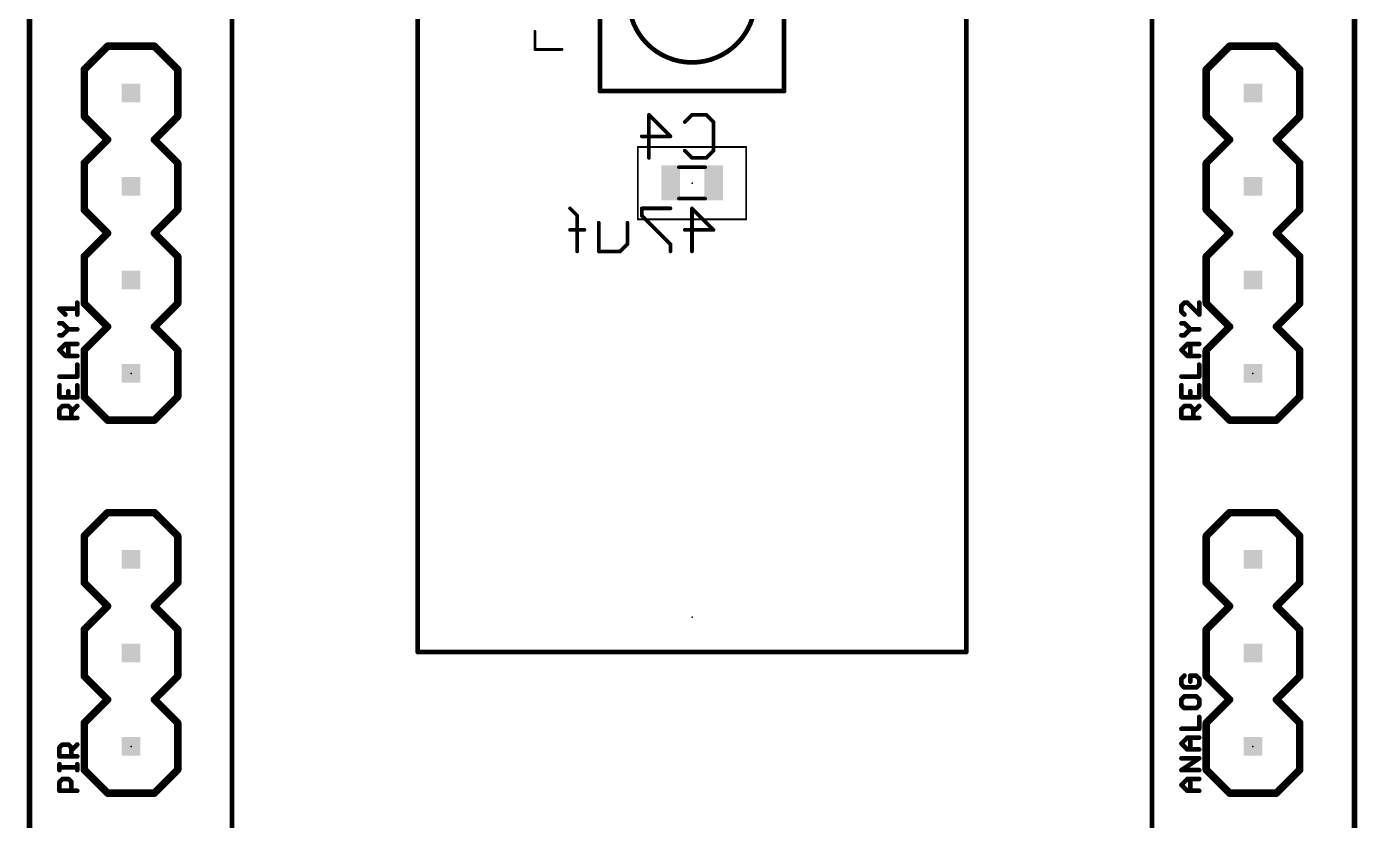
# Model space of a CAD drawing. Extents: x -0.3 to 36.3, y -7.4 to 56.4.
# Drawn here: x -0.08 to 36.08, y 17.89 to 39.45 of the extents above; entities that cross this region are included whole.
import ezdxf

# ---------------------------------------------------------------- set-up
doc = ezdxf.new("R2010")
doc.units = 0
for name, color, linetype in [('20', 178, 'CONTINUOUS'), ('21', 250, 'CONTINUOUS'), ('22', 250, 'CONTINUOUS'), ('23', 178, 'CONTINUOUS'), ('24', 178, 'CONTINUOUS'), ('25', 250, 'CONTINUOUS'), ('26', 250, 'CONTINUOUS'), ('28', 250, 'CONTINUOUS'), ('40', 174, 'CONTINUOUS'), ('51', 250, 'CONTINUOUS'), ('52', 250, 'CONTINUOUS')]:
    doc.layers.add(name, color=color, linetype=linetype)

# ---------------------------------------------------------------- blocks, each defined once
blk = doc.blocks.new('RECT')
blk.add_solid([(-0.5, -0.5), (0.5, -0.5), (-0.5, 0.5), (0.5, 0.5)])

msp = doc.modelspace()

# ---------------------------------------------------------------- linework, layer by layer
at = {"layer": '20', "const_width": 0.1524}
for points in [[(0, 2.1499), (0, 46.2758)], [(36, 46.3934), (36, 2.0417)]]:
    msp.add_lwpolyline(points, dxfattribs=at)
at = {"layer": '21'}
for points, const_width in [([(1.49, 38.2854), (2.125, 38.9204)], 0.2032), ([(2.125, 38.9204), (3.395, 38.9204)], 0.2032), ([(3.395, 38.9204), (4.03, 38.2854)], 0.2032), ([(31.97, 38.2854), (32.605, 38.9204)], 0.2032), ([(32.605, 38.9204), (33.875, 38.9204)], 0.2032), ([(33.875, 38.9204), (34.51, 38.2854)], 0.2032), ([(1.49, 37.0154), (1.49, 38.2854)], 0.2032), ([(4.03, 38.2854), (4.03, 37.0154)], 0.2032), ([(31.97, 37.0154), (31.97, 38.2854)], 0.2032), ([(34.51, 38.2854), (34.51, 37.0154)], 0.2032), ([(1.49, 37.0154), (2.125, 36.3804)], 0.2032), ([(3.395, 36.3804), (4.03, 37.0154)], 0.2032), ([(31.97, 37.0154), (32.605, 36.3804)], 0.2032), ([(33.875, 36.3804), (34.51, 37.0154)], 0.2032), ([(1.49, 35.7454), (2.125, 36.3804)], 0.2032), ([(3.395, 36.3804), (4.03, 35.7454)], 0.2032), ([(31.97, 35.7454), (32.605, 36.3804)], 0.2032), ([(33.875, 36.3804), (34.51, 35.7454)], 0.2032), ([(1.49, 34.4754), (1.49, 35.7454)], 0.2032), ([(4.03, 35.7454), (4.03, 34.4754)], 0.2032), ([(31.97, 34.4754), (31.97, 35.7454)], 0.2032), ([(34.51, 35.7454), (34.51, 34.4754)], 0.2032), ([(2.125, 33.8404), (1.49, 34.4754)], 0.2032), ([(4.03, 34.4754), (3.395, 33.8404)], 0.2032), ([(32.605, 33.8404), (31.97, 34.4754)], 0.2032), ([(34.51, 34.4754), (33.875, 33.8404)], 0.2032), ([(1.49, 33.2054), (2.125, 33.8404)], 0.2032), ([(3.395, 33.8404), (4.03, 33.2054)], 0.2032), ([(31.97, 33.2054), (32.605, 33.8404)], 0.2032), ([(33.875, 33.8404), (34.51, 33.2054)], 0.2032), ([(1.49, 31.9354), (1.49, 33.2054)], 0.2032), ([(4.03, 33.2054), (4.03, 31.9354)], 0.2032), ([(31.97, 31.9354), (31.97, 33.2054)], 0.2032), ([(34.51, 33.2054), (34.51, 31.9354)], 0.2032), ([(2.125, 31.3004), (1.49, 31.9354)], 0.2032), ([(4.03, 31.9354), (3.395, 31.3004)], 0.2032), ([(32.605, 31.3004), (31.97, 31.9354)], 0.2032), ([(34.51, 31.9354), (33.875, 31.3004)], 0.2032), ([(1.49, 30.6654), (2.125, 31.3004)], 0.2032), ([(3.395, 31.3004), (4.03, 30.6654)], 0.2032), ([(31.97, 30.6654), (32.605, 31.3004)], 0.2032), ([(33.875, 31.3004), (34.51, 30.6654)], 0.2032), ([(1.49, 29.3954), (1.49, 30.6654)], 0.2032), ([(4.03, 30.6654), (4.03, 29.3954)], 0.2032), ([(31.97, 29.3954), (31.97, 30.6654)], 0.2032), ([(34.51, 30.6654), (34.51, 29.3954)], 0.2032), ([(1.49, 29.3954), (2.125, 28.7604)], 0.2032), ([(3.395, 28.7604), (4.03, 29.3954)], 0.2032), ([(31.97, 29.3954), (32.605, 28.7604)], 0.2032), ([(33.875, 28.7604), (34.51, 29.3954)], 0.2032), ([(2.125, 28.7604), (3.395, 28.7604)], 0.2032), ([(32.605, 28.7604), (33.875, 28.7604)], 0.2032), ([(5.5, 27.406), (5.5, 19.406)], 0.127), ([(30.5, 27.406), (30.5, 19.406)], 0.127), ([(1.49, 25.615), (2.125, 26.25)], 0.2032), ([(2.125, 26.25), (3.395, 26.25)], 0.2032), ([(3.395, 26.25), (4.03, 25.615)], 0.2032), ([(31.97, 25.615), (32.605, 26.25)], 0.2032), ([(32.605, 26.25), (33.875, 26.25)], 0.2032), ([(33.875, 26.25), (34.51, 25.615)], 0.2032), ([(1.49, 24.345), (1.49, 25.615)], 0.2032), ([(4.03, 25.615), (4.03, 24.345)], 0.2032), ([(31.97, 24.345), (31.97, 25.615)], 0.2032), ([(34.51, 25.615), (34.51, 24.345)], 0.2032), ([(2.125, 23.71), (1.49, 24.345)], 0.2032), ([(4.03, 24.345), (3.395, 23.71)], 0.2032), ([(32.605, 23.71), (31.97, 24.345)], 0.2032), ([(34.51, 24.345), (33.875, 23.71)], 0.2032), ([(1.49, 23.075), (2.125, 23.71)], 0.2032), ([(3.395, 23.71), (4.03, 23.075)], 0.2032), ([(31.97, 23.075), (32.605, 23.71)], 0.2032), ([(33.875, 23.71), (34.51, 23.075)], 0.2032), ([(1.49, 21.805), (1.49, 23.075)], 0.2032), ([(4.03, 23.075), (4.03, 21.805)], 0.2032), ([(31.97, 21.805), (31.97, 23.075)], 0.2032), ([(34.51, 23.075), (34.51, 21.805)], 0.2032), ([(2.125, 21.17), (1.49, 21.805)], 0.2032), ([(4.03, 21.805), (3.395, 21.17)], 0.2032), ([(32.605, 21.17), (31.97, 21.805)], 0.2032), ([(34.51, 21.805), (33.875, 21.17)], 0.2032), ([(1.49, 20.535), (2.125, 21.17)], 0.2032), ([(3.395, 21.17), (4.03, 20.535)], 0.2032), ([(31.97, 20.535), (32.605, 21.17)], 0.2032), ([(33.875, 21.17), (34.51, 20.535)], 0.2032), ([(1.49, 19.265), (1.49, 20.535)], 0.2032), ([(4.03, 20.535), (4.03, 19.265)], 0.2032), ([(31.97, 19.265), (31.97, 20.535)], 0.2032), ([(34.51, 20.535), (34.51, 19.265)], 0.2032), ([(1.49, 19.265), (2.125, 18.63)], 0.2032), ([(3.395, 18.63), (4.03, 19.265)], 0.2032), ([(31.97, 19.265), (32.605, 18.63)], 0.2032), ([(33.875, 18.63), (34.51, 19.265)], 0.2032), ([(2.125, 18.63), (3.395, 18.63)], 0.2032), ([(32.605, 18.63), (33.875, 18.63)], 0.2032)]:
    msp.add_lwpolyline(points, dxfattribs=dict(at, const_width=const_width))
for points, const_width in [([(2.125, 38.9712, 1), (2.125, 38.8696)], 0.1016), ([(2.1609, 38.8845, 1), (2.0891, 38.9563)], 0.1016), ([(3.4309, 38.9563, 1), (3.3591, 38.8845)], 0.1016), ([(3.395, 38.8696, 1), (3.395, 38.9712)], 0.1016), ([(32.605, 38.9712, 1), (32.605, 38.8696)], 0.1016), ([(32.6409, 38.8845, 1), (32.5691, 38.9563)], 0.1016), ([(33.9109, 38.9563, 1), (33.8391, 38.8845)], 0.1016), ([(33.875, 38.8696, 1), (33.875, 38.9712)], 0.1016), ([(1.5408, 38.2854, 1), (1.4392, 38.2854)], 0.1016), ([(1.4541, 38.3213, 1), (1.5259, 38.2495)], 0.1016), ([(4.0808, 38.2854, 1), (3.9792, 38.2854)], 0.1016), ([(3.9941, 38.2495, 1), (4.0659, 38.3213)], 0.1016), ([(32.0208, 38.2854, 1), (31.9192, 38.2854)], 0.1016), ([(31.9341, 38.3213, 1), (32.0059, 38.2495)], 0.1016), ([(34.5608, 38.2854, 1), (34.4592, 38.2854)], 0.1016), ([(34.4741, 38.2495, 1), (34.5459, 38.3213)], 0.1016), ([(1.5259, 37.0513, 1), (1.4541, 36.9795)], 0.1016), ([(1.4392, 37.0154, 1), (1.5408, 37.0154)], 0.1016), ([(3.9792, 37.0154, 1), (4.0808, 37.0154)], 0.1016), ([(4.0659, 36.9795, 1), (3.9941, 37.0513)], 0.1016), ([(32.0059, 37.0513, 1), (31.9341, 36.9795)], 0.1016), ([(31.9192, 37.0154, 1), (32.0208, 37.0154)], 0.1016), ([(34.4592, 37.0154, 1), (34.5608, 37.0154)], 0.1016), ([(34.5459, 36.9795, 1), (34.4741, 37.0513)], 0.1016), ([(2.1609, 36.3445, 1), (2.0891, 36.4163)], 0.1016), ([(2.0891, 36.3445, 1), (2.1609, 36.4163)], 0.1016), ([(3.4309, 36.4163, 1), (3.3591, 36.3445)], 0.1016), ([(3.3591, 36.4163, 1), (3.4309, 36.3445)], 0.1016), ([(32.6409, 36.3445, 1), (32.5691, 36.4163)], 0.1016), ([(32.5691, 36.3445, 1), (32.6409, 36.4163)], 0.1016), ([(33.9109, 36.4163, 1), (33.8391, 36.3445)], 0.1016), ([(33.8391, 36.4163, 1), (33.9109, 36.3445)], 0.1016), ([(1.5408, 35.7454, 1), (1.4392, 35.7454)], 0.1016), ([(1.4541, 35.7813, 1), (1.5259, 35.7095)], 0.1016), ([(4.0808, 35.7454, 1), (3.9792, 35.7454)], 0.1016), ([(3.9941, 35.7095, 1), (4.0659, 35.7813)], 0.1016), ([(32.0208, 35.7454, 1), (31.9192, 35.7454)], 0.1016), ([(31.9341, 35.7813, 1), (32.0059, 35.7095)], 0.1016), ([(34.5608, 35.7454, 1), (34.4592, 35.7454)], 0.1016), ([(34.4741, 35.7095, 1), (34.5459, 35.7813)], 0.1016), ([(1.5259, 34.5113, 1), (1.4541, 34.4395)], 0.1016), ([(1.4392, 34.4754, 1), (1.5408, 34.4754)], 0.1016), ([(3.9792, 34.4754, 1), (4.0808, 34.4754)], 0.1016), ([(4.0659, 34.4395, 1), (3.9941, 34.5113)], 0.1016), ([(32.0059, 34.5113, 1), (31.9341, 34.4395)], 0.1016), ([(31.9192, 34.4754, 1), (32.0208, 34.4754)], 0.1016), ([(34.4592, 34.4754, 1), (34.5608, 34.4754)], 0.1016), ([(34.5459, 34.4395, 1), (34.4741, 34.5113)], 0.1016), ([(2.1609, 33.8045, 1), (2.0891, 33.8763)], 0.1016), ([(2.0891, 33.8045, 1), (2.1609, 33.8763)], 0.1016), ([(3.4309, 33.8763, 1), (3.3591, 33.8045)], 0.1016), ([(3.3591, 33.8763, 1), (3.4309, 33.8045)], 0.1016), ([(32.6409, 33.8045, 1), (32.5691, 33.8763)], 0.1016), ([(32.5691, 33.8045, 1), (32.6409, 33.8763)], 0.1016), ([(33.9109, 33.8763, 1), (33.8391, 33.8045)], 0.1016), ([(33.8391, 33.8763, 1), (33.9109, 33.8045)], 0.1016), ([(1.5408, 33.2054, 1), (1.4392, 33.2054)], 0.1016), ([(1.4541, 33.2413, 1), (1.5259, 33.1695)], 0.1016), ([(4.0808, 33.2054, 1), (3.9792, 33.2054)], 0.1016), ([(3.9941, 33.1695, 1), (4.0659, 33.2413)], 0.1016), ([(32.0208, 33.2054, 1), (31.9192, 33.2054)], 0.1016), ([(31.9341, 33.2413, 1), (32.0059, 33.1695)], 0.1016), ([(34.5608, 33.2054, 1), (34.4592, 33.2054)], 0.1016), ([(34.4741, 33.1695, 1), (34.5459, 33.2413)], 0.1016), ([(1.5259, 31.9713, 1), (1.4541, 31.8995)], 0.1016), ([(1.4392, 31.9354, 1), (1.5408, 31.9354)], 0.1016), ([(3.9792, 31.9354, 1), (4.0808, 31.9354)], 0.1016), ([(4.0659, 31.8995, 1), (3.9941, 31.9713)], 0.1016), ([(32.0059, 31.9713, 1), (31.9341, 31.8995)], 0.1016), ([(31.9192, 31.9354, 1), (32.0208, 31.9354)], 0.1016), ([(34.4592, 31.9354, 1), (34.5608, 31.9354)], 0.1016), ([(34.5459, 31.8995, 1), (34.4741, 31.9713)], 0.1016), ([(2.1609, 31.2645, 1), (2.0891, 31.3363)], 0.1016), ([(2.0891, 31.2645, 1), (2.1609, 31.3363)], 0.1016), ([(3.4309, 31.3363, 1), (3.3591, 31.2645)], 0.1016), ([(3.3591, 31.3363, 1), (3.4309, 31.2645)], 0.1016), ([(32.6409, 31.2645, 1), (32.5691, 31.3363)], 0.1016), ([(32.5691, 31.2645, 1), (32.6409, 31.3363)], 0.1016), ([(33.9109, 31.3363, 1), (33.8391, 31.2645)], 0.1016), ([(33.8391, 31.3363, 1), (33.9109, 31.2645)], 0.1016), ([(1.5408, 30.6654, 1), (1.4392, 30.6654)], 0.1016), ([(1.4541, 30.7013, 1), (1.5259, 30.6295)], 0.1016), ([(4.0808, 30.6654, 1), (3.9792, 30.6654)], 0.1016), ([(3.9941, 30.6295, 1), (4.0659, 30.7013)], 0.1016), ([(32.0208, 30.6654, 1), (31.9192, 30.6654)], 0.1016), ([(31.9341, 30.7013, 1), (32.0059, 30.6295)], 0.1016), ([(34.5608, 30.6654, 1), (34.4592, 30.6654)], 0.1016), ([(34.4741, 30.6295, 1), (34.5459, 30.7013)], 0.1016), ([(1.5259, 29.4313, 1), (1.4541, 29.3595)], 0.1016), ([(1.4392, 29.3954, 1), (1.5408, 29.3954)], 0.1016), ([(3.9792, 29.3954, 1), (4.0808, 29.3954)], 0.1016), ([(4.0659, 29.3595, 1), (3.9941, 29.4313)], 0.1016), ([(32.0059, 29.4313, 1), (31.9341, 29.3595)], 0.1016), ([(31.9192, 29.3954, 1), (32.0208, 29.3954)], 0.1016), ([(34.4592, 29.3954, 1), (34.5608, 29.3954)], 0.1016), ([(34.5459, 29.3595, 1), (34.4741, 29.4313)], 0.1016), ([(2.125, 28.8112, 1), (2.125, 28.7096)], 0.1016), ([(2.0891, 28.7245, 1), (2.1609, 28.7963)], 0.1016), ([(3.3591, 28.7963, 1), (3.4309, 28.7245)], 0.1016), ([(3.395, 28.7096, 1), (3.395, 28.8112)], 0.1016), ([(32.605, 28.8112, 1), (32.605, 28.7096)], 0.1016), ([(32.5691, 28.7245, 1), (32.6409, 28.7963)], 0.1016), ([(33.8391, 28.7963, 1), (33.9109, 28.7245)], 0.1016), ([(33.875, 28.7096, 1), (33.875, 28.8112)], 0.1016), ([(5.5317, 27.406, 1), (5.4683, 27.406)], 0.0635), ([(30.5317, 27.406, 1), (30.4683, 27.406)], 0.0635), ([(2.125, 26.3008, 1), (2.125, 26.1992)], 0.1016), ([(2.1609, 26.2141, 1), (2.0891, 26.2859)], 0.1016), ([(3.4309, 26.2859, 1), (3.3591, 26.2141)], 0.1016), ([(3.395, 26.1992, 1), (3.395, 26.3008)], 0.1016), ([(32.605, 26.3008, 1), (32.605, 26.1992)], 0.1016), ([(32.6409, 26.2141, 1), (32.5691, 26.2859)], 0.1016), ([(33.9109, 26.2859, 1), (33.8391, 26.2141)], 0.1016), ([(33.875, 26.1992, 1), (33.875, 26.3008)], 0.1016), ([(1.5408, 25.615, 1), (1.4392, 25.615)], 0.1016), ([(1.4541, 25.6509, 1), (1.5259, 25.5791)], 0.1016), ([(4.0808, 25.615, 1), (3.9792, 25.615)], 0.1016), ([(3.9941, 25.5791, 1), (4.0659, 25.6509)], 0.1016), ([(32.0208, 25.615, 1), (31.9192, 25.615)], 0.1016), ([(31.9341, 25.6509, 1), (32.0059, 25.5791)], 0.1016), ([(34.5608, 25.615, 1), (34.4592, 25.615)], 0.1016), ([(34.4741, 25.5791, 1), (34.5459, 25.6509)], 0.1016), ([(1.5259, 24.3809, 1), (1.4541, 24.3091)], 0.1016), ([(1.4392, 24.345, 1), (1.5408, 24.345)], 0.1016), ([(3.9792, 24.345, 1), (4.0808, 24.345)], 0.1016), ([(4.0659, 24.3091, 1), (3.9941, 24.3809)], 0.1016), ([(32.0059, 24.3809, 1), (31.9341, 24.3091)], 0.1016), ([(31.9192, 24.345, 1), (32.0208, 24.345)], 0.1016), ([(34.4592, 24.345, 1), (34.5608, 24.345)], 0.1016), ([(34.5459, 24.3091, 1), (34.4741, 24.3809)], 0.1016), ([(2.1609, 23.6741, 1), (2.0891, 23.7459)], 0.1016), ([(2.0891, 23.6741, 1), (2.1609, 23.7459)], 0.1016), ([(3.4309, 23.7459, 1), (3.3591, 23.6741)], 0.1016), ([(3.3591, 23.7459, 1), (3.4309, 23.6741)], 0.1016), ([(32.6409, 23.6741, 1), (32.5691, 23.7459)], 0.1016), ([(32.5691, 23.6741, 1), (32.6409, 23.7459)], 0.1016), ([(33.9109, 23.7459, 1), (33.8391, 23.6741)], 0.1016), ([(33.8391, 23.7459, 1), (33.9109, 23.6741)], 0.1016), ([(1.5408, 23.075, 1), (1.4392, 23.075)], 0.1016), ([(1.4541, 23.1109, 1), (1.5259, 23.0391)], 0.1016), ([(4.0808, 23.075, 1), (3.9792, 23.075)], 0.1016), ([(3.9941, 23.0391, 1), (4.0659, 23.1109)], 0.1016), ([(32.0208, 23.075, 1), (31.9192, 23.075)], 0.1016), ([(31.9341, 23.1109, 1), (32.0059, 23.0391)], 0.1016), ([(34.5608, 23.075, 1), (34.4592, 23.075)], 0.1016), ([(34.4741, 23.0391, 1), (34.5459, 23.1109)], 0.1016), ([(1.5259, 21.8409, 1), (1.4541, 21.7691)], 0.1016), ([(1.4392, 21.805, 1), (1.5408, 21.805)], 0.1016), ([(3.9792, 21.805, 1), (4.0808, 21.805)], 0.1016), ([(4.0659, 21.7691, 1), (3.9941, 21.8409)], 0.1016), ([(32.0059, 21.8409, 1), (31.9341, 21.7691)], 0.1016), ([(31.9192, 21.805, 1), (32.0208, 21.805)], 0.1016), ([(34.4592, 21.805, 1), (34.5608, 21.805)], 0.1016), ([(34.5459, 21.7691, 1), (34.4741, 21.8409)], 0.1016), ([(2.1609, 21.1341, 1), (2.0891, 21.2059)], 0.1016), ([(2.0891, 21.1341, 1), (2.1609, 21.2059)], 0.1016), ([(3.4309, 21.2059, 1), (3.3591, 21.1341)], 0.1016), ([(3.3591, 21.2059, 1), (3.4309, 21.1341)], 0.1016), ([(32.6409, 21.1341, 1), (32.5691, 21.2059)], 0.1016), ([(32.5691, 21.1341, 1), (32.6409, 21.2059)], 0.1016), ([(33.9109, 21.2059, 1), (33.8391, 21.1341)], 0.1016), ([(33.8391, 21.2059, 1), (33.9109, 21.1341)], 0.1016), ([(1.5408, 20.535, 1), (1.4392, 20.535)], 0.1016), ([(1.4541, 20.5709, 1), (1.5259, 20.4991)], 0.1016), ([(4.0808, 20.535, 1), (3.9792, 20.535)], 0.1016), ([(3.9941, 20.4991, 1), (4.0659, 20.5709)], 0.1016), ([(32.0208, 20.535, 1), (31.9192, 20.535)], 0.1016), ([(31.9341, 20.5709, 1), (32.0059, 20.4991)], 0.1016), ([(34.5608, 20.535, 1), (34.4592, 20.535)], 0.1016), ([(34.4741, 20.4991, 1), (34.5459, 20.5709)], 0.1016), ([(1.5259, 19.3009, 1), (1.4541, 19.2291)], 0.1016), ([(1.4392, 19.265, 1), (1.5408, 19.265)], 0.1016), ([(3.9792, 19.265, 1), (4.0808, 19.265)], 0.1016), ([(4.0659, 19.2291, 1), (3.9941, 19.3009)], 0.1016), ([(5.4683, 19.406, 1), (5.5317, 19.406)], 0.0635), ([(30.4683, 19.406, 1), (30.5317, 19.406)], 0.0635), ([(32.0059, 19.3009, 1), (31.9341, 19.2291)], 0.1016), ([(31.9192, 19.265, 1), (32.0208, 19.265)], 0.1016), ([(34.4592, 19.265, 1), (34.5608, 19.265)], 0.1016), ([(34.5459, 19.2291, 1), (34.4741, 19.3009)], 0.1016), ([(2.125, 18.6808, 1), (2.125, 18.5792)], 0.1016), ([(2.0891, 18.5941, 1), (2.1609, 18.6659)], 0.1016), ([(3.3591, 18.6659, 1), (3.4309, 18.5941)], 0.1016), ([(3.395, 18.5792, 1), (3.395, 18.6808)], 0.1016), ([(32.605, 18.6808, 1), (32.605, 18.5792)], 0.1016), ([(32.5691, 18.5941, 1), (32.6409, 18.6659)], 0.1016), ([(33.8391, 18.6659, 1), (33.9109, 18.5941)], 0.1016), ([(33.875, 18.5792, 1), (33.875, 18.6808)], 0.1016)]:
    msp.add_lwpolyline(points, format="xyb", dxfattribs=dict(at, const_width=const_width))
at = {"layer": '22', "const_width": 0.127}
for points in [[(15.5, 42.7), (15.5, 37.7)], [(20.5, 37.7), (20.5, 41.8)], [(15.5, 37.7), (20.5, 37.7)]]:
    msp.add_lwpolyline(points, dxfattribs=at)
at = {"layer": '22'}
for points, const_width in [([(18, 38.4795, 1), (18, 41.9205, 1), (18, 38.4795)], 0.127), ([(15.4682, 37.7, 1), (15.5318, 37.7)], 0.0635), ([(15.5, 37.7318, 1), (15.5, 37.6683)], 0.0635), ([(20.4683, 37.7, 1), (20.5317, 37.7)], 0.0635), ([(20.5, 37.6683, 1), (20.5, 37.7318)], 0.0635)]:
    msp.add_lwpolyline(points, format="xyb", dxfattribs=dict(at, const_width=const_width))
at = {"layer": '23'}
for p in [(2.76, 30.0304), (33.24, 30.0304), (18, 23.406), (2.76, 19.9), (33.24, 19.9)]:
    msp.add_point(p, dxfattribs=at)
at = {"layer": '24'}
msp.add_point((18, 35.2), dxfattribs=at)
at = {"layer": '25', "const_width": 0.127}
for points in [[(0.9775, 31.6304), (0.8165, 31.7915)], [(0.8165, 31.7915), (1.2995, 31.7915)], [(1.2995, 31.6304), (1.2995, 31.9525)], [(31.377, 31.9525), (31.2965, 31.872)], [(31.2965, 31.872), (31.2965, 31.7109)], [(31.4575, 31.9525), (31.377, 31.9525)], [(31.7795, 31.6304), (31.4575, 31.9525)], [(31.7795, 31.9525), (31.7795, 31.6304)], [(0.897, 31.3911), (0.8165, 31.3911)], [(1.058, 31.2301), (0.897, 31.3911)], [(31.2965, 31.7109), (31.377, 31.6304)], [(31.377, 31.3911), (31.2965, 31.3911)], [(31.538, 31.2301), (31.377, 31.3911)], [(0.8165, 31.0691), (0.897, 31.0691)], [(0.897, 31.0691), (1.058, 31.2301)], [(1.058, 31.2301), (1.2995, 31.2301)], [(31.2965, 31.0691), (31.377, 31.0691)], [(31.377, 31.0691), (31.538, 31.2301)], [(31.538, 31.2301), (31.7795, 31.2301)], [(0.8165, 30.6688), (0.9775, 30.8298)], [(0.9775, 30.5078), (0.8165, 30.6688)], [(0.9775, 30.8298), (1.2995, 30.8298)], [(1.058, 30.5078), (1.058, 30.8298)], [(31.2965, 30.6688), (31.4575, 30.8298)], [(31.4575, 30.5078), (31.2965, 30.6688)], [(31.4575, 30.8298), (31.7795, 30.8298)], [(31.538, 30.5078), (31.538, 30.8298)], [(1.2995, 30.5078), (0.9775, 30.5078)], [(31.7795, 30.5078), (31.4575, 30.5078)], [(0.8165, 29.9465), (1.2995, 29.9465)], [(1.2995, 29.9465), (1.2995, 30.2685)], [(31.2965, 29.9465), (31.7795, 29.9465)], [(31.7795, 29.9465), (31.7795, 30.2685)], [(0.8165, 29.7072), (0.8165, 29.3852)], [(1.2995, 29.3852), (1.2995, 29.7072)], [(31.2965, 29.7072), (31.2965, 29.3852)], [(31.7795, 29.3852), (31.7795, 29.7072)], [(0.8165, 29.3852), (1.2995, 29.3852)], [(1.058, 29.3852), (1.058, 29.5462)], [(31.2965, 29.3852), (31.7795, 29.3852)], [(31.538, 29.3852), (31.538, 29.5462)], [(0.8165, 29.0654), (0.897, 29.1459)], [(0.8165, 28.8239), (0.8165, 29.0654)], [(0.897, 29.1459), (1.058, 29.1459)], [(1.058, 29.1459), (1.1385, 29.0654)], [(1.1385, 28.9849), (1.2995, 29.1459)], [(1.1385, 29.0654), (1.1385, 28.8239)], [(31.2965, 29.0654), (31.377, 29.1459)], [(31.2965, 28.8239), (31.2965, 29.0654)], [(31.377, 29.1459), (31.538, 29.1459)], [(31.538, 29.1459), (31.6185, 29.0654)], [(31.6185, 28.9849), (31.7795, 29.1459)], [(31.6185, 29.0654), (31.6185, 28.8239)], [(1.2995, 28.8239), (0.8165, 28.8239)], [(31.7795, 28.8239), (31.2965, 28.8239)], [(31.377, 21.8221), (31.2965, 21.7416)], [(31.2965, 21.7416), (31.2965, 21.5805)], [(31.699, 21.8221), (31.538, 21.8221)], [(31.538, 21.8221), (31.538, 21.661)], [(31.7795, 21.7416), (31.699, 21.8221)], [(31.7795, 21.5805), (31.7795, 21.7416)], [(31.2965, 21.5805), (31.377, 21.5)], [(31.377, 21.5), (31.699, 21.5)], [(31.699, 21.5), (31.7795, 21.5805)], [(31.377, 21.2607), (31.2965, 21.1802)], [(31.2965, 21.1802), (31.2965, 21.0192)], [(31.2965, 21.0192), (31.377, 20.9387)], [(31.699, 21.2607), (31.377, 21.2607)], [(31.377, 20.9387), (31.699, 20.9387)], [(31.7795, 21.1802), (31.699, 21.2607)], [(31.699, 20.9387), (31.7795, 21.0192)], [(31.7795, 21.0192), (31.7795, 21.1802)], [(31.7795, 20.3774), (31.7795, 20.6994)], [(31.2965, 20.3774), (31.7795, 20.3774)], [(0.8165, 19.8705), (0.897, 19.951)], [(0.8165, 19.629), (0.8165, 19.8705)], [(0.897, 19.951), (1.058, 19.951)], [(1.058, 19.951), (1.1385, 19.8705)], [(1.1385, 19.79), (1.2995, 19.951)], [(1.1385, 19.8705), (1.1385, 19.629)], [(31.2965, 19.9771), (31.4575, 20.1381)], [(31.4575, 19.8161), (31.2965, 19.9771)], [(31.4575, 20.1381), (31.7795, 20.1381)], [(31.538, 19.8161), (31.538, 20.1381)], [(1.2995, 19.629), (0.8165, 19.629)], [(31.2965, 19.2548), (31.7795, 19.5768)], [(31.7795, 19.5768), (31.2965, 19.5768)], [(31.7795, 19.8161), (31.4575, 19.8161)], [(0.8165, 19.2548), (0.8165, 19.4158)], [(1.2995, 19.3353), (0.8165, 19.3353)], [(1.2995, 19.2548), (1.2995, 19.4158)], [(31.7795, 19.2548), (31.2965, 19.2548)], [(0.8165, 18.935), (0.897, 19.0155)], [(0.8165, 18.6935), (0.8165, 18.935)], [(0.897, 19.0155), (1.058, 19.0155)], [(1.058, 19.0155), (1.1385, 18.935)], [(1.1385, 18.935), (1.1385, 18.6935)], [(31.2965, 18.8545), (31.4575, 19.0155)], [(31.4575, 18.6935), (31.2965, 18.8545)], [(31.4575, 19.0155), (31.7795, 19.0155)], [(31.538, 18.6935), (31.538, 19.0155)], [(1.2995, 18.6935), (0.8165, 18.6935)], [(31.7795, 18.6935), (31.4575, 18.6935)]]:
    msp.add_lwpolyline(points, dxfattribs=at)
at = {"layer": '25', "const_width": 0.0635}
for points in [[(0.8389, 31.8139, 1), (0.794, 31.769)], [(0.8165, 31.8232, 1), (0.8165, 31.7597)], [(1.3313, 31.9525, 1), (1.2678, 31.9525)], [(1.2995, 31.7597, 1), (1.2995, 31.8232)], [(31.3282, 31.872, 1), (31.2647, 31.872)], [(31.274, 31.8944, 1), (31.3189, 31.8495)], [(31.377, 31.9842, 1), (31.377, 31.9207)], [(31.3994, 31.93, 1), (31.3545, 31.9749)], [(31.4799, 31.9749, 1), (31.435, 31.93)], [(31.4575, 31.9207, 1), (31.4575, 31.9842)], [(31.8113, 31.9525, 1), (31.7478, 31.9525)], [(0.8165, 31.4229, 1), (0.8165, 31.3594)], [(0.9194, 31.4136, 1), (0.8745, 31.3687)], [(0.897, 31.3594, 1), (0.897, 31.4229)], [(0.955, 31.608, 1), (0.9999, 31.6529)], [(1.2678, 31.6304, 1), (1.3313, 31.6304)], [(31.3189, 31.7334, 1), (31.274, 31.6885)], [(31.2647, 31.7109, 1), (31.3282, 31.7109)], [(31.2965, 31.4229, 1), (31.2965, 31.3594)], [(31.3994, 31.4136, 1), (31.3545, 31.3687)], [(31.3545, 31.608, 1), (31.3994, 31.6529)], [(31.377, 31.3594, 1), (31.377, 31.4229)], [(31.7478, 31.6304, 1), (31.8113, 31.6304)], [(31.757, 31.608, 1), (31.802, 31.6529)], [(0.8165, 31.1009, 1), (0.8165, 31.0374)], [(0.8745, 31.0916, 1), (0.9194, 31.0467)], [(0.897, 31.0374, 1), (0.897, 31.1009)], [(1.058, 31.2619, 1), (1.058, 31.1984)], [(1.0804, 31.2077, 1), (1.0355, 31.2526)], [(1.0355, 31.2077, 1), (1.0804, 31.2526)], [(1.2995, 31.1984, 1), (1.2995, 31.2619)], [(31.2965, 31.1009, 1), (31.2965, 31.0374)], [(31.3545, 31.0916, 1), (31.3994, 31.0467)], [(31.377, 31.0374, 1), (31.377, 31.1009)], [(31.538, 31.2619, 1), (31.538, 31.1984)], [(31.5604, 31.2077, 1), (31.5155, 31.2526)], [(31.5155, 31.2077, 1), (31.5604, 31.2526)], [(31.7795, 31.1984, 1), (31.7795, 31.2619)], [(0.8389, 30.6913, 1), (0.794, 30.6464)], [(0.9775, 30.8616, 1), (0.9775, 30.7981)], [(0.9999, 30.8074, 1), (0.955, 30.8523)], [(1.0897, 30.8298, 1), (1.0262, 30.8298)], [(1.2995, 30.7981, 1), (1.2995, 30.8616)], [(31.3189, 30.6913, 1), (31.274, 30.6464)], [(31.4575, 30.8616, 1), (31.4575, 30.7981)], [(31.4799, 30.8074, 1), (31.435, 30.8523)], [(31.5697, 30.8298, 1), (31.5062, 30.8298)], [(31.7795, 30.7981, 1), (31.7795, 30.8616)], [(0.794, 30.6913, 1), (0.8389, 30.6464)], [(0.9775, 30.5396, 1), (0.9775, 30.4761)], [(0.955, 30.4854, 1), (0.9999, 30.5303)], [(1.0262, 30.5078, 1), (1.0897, 30.5078)], [(1.2995, 30.4761, 1), (1.2995, 30.5396)], [(31.274, 30.6913, 1), (31.3189, 30.6464)], [(31.4575, 30.5396, 1), (31.4575, 30.4761)], [(31.435, 30.4854, 1), (31.4799, 30.5303)], [(31.5062, 30.5078, 1), (31.5697, 30.5078)], [(31.7795, 30.4761, 1), (31.7795, 30.5396)], [(0.8165, 29.9783, 1), (0.8165, 29.9148)], [(1.3313, 30.2685, 1), (1.2678, 30.2685)], [(1.2995, 29.9148, 1), (1.2995, 29.9783)], [(31.2965, 29.9783, 1), (31.2965, 29.9148)], [(31.8113, 30.2685, 1), (31.7478, 30.2685)], [(31.7795, 29.9148, 1), (31.7795, 29.9783)], [(0.8482, 29.7072, 1), (0.7847, 29.7072)], [(1.2678, 29.9465, 1), (1.3313, 29.9465)], [(1.3313, 29.7072, 1), (1.2678, 29.7072)], [(31.3282, 29.7072, 1), (31.2647, 29.7072)], [(31.7478, 29.9465, 1), (31.8113, 29.9465)], [(31.8113, 29.7072, 1), (31.7478, 29.7072)], [(0.8165, 29.417, 1), (0.8165, 29.3535)], [(0.7847, 29.3852, 1), (0.8482, 29.3852)], [(1.0897, 29.5462, 1), (1.0262, 29.5462)], [(1.0262, 29.3852, 1), (1.0897, 29.3852)], [(1.2678, 29.3852, 1), (1.3313, 29.3852)], [(1.2995, 29.3535, 1), (1.2995, 29.417)], [(31.2965, 29.417, 1), (31.2965, 29.3535)], [(31.2647, 29.3852, 1), (31.3282, 29.3852)], [(31.5697, 29.5462, 1), (31.5062, 29.5462)], [(31.5062, 29.3852, 1), (31.5697, 29.3852)], [(31.7478, 29.3852, 1), (31.8113, 29.3852)], [(31.7795, 29.3535, 1), (31.7795, 29.417)], [(0.8482, 29.0654, 1), (0.7847, 29.0654)], [(0.794, 29.0879, 1), (0.8389, 29.043)], [(0.897, 29.1777, 1), (0.897, 29.1142)], [(0.9194, 29.1235, 1), (0.8745, 29.1684)], [(1.0804, 29.1684, 1), (1.0355, 29.1235)], [(1.058, 29.1142, 1), (1.058, 29.1777)], [(1.1702, 29.0654, 1), (1.1067, 29.0654)], [(1.116, 29.0074, 1), (1.1609, 28.9625)], [(1.116, 29.043, 1), (1.1609, 29.0879)], [(1.322, 29.1235, 1), (1.277, 29.1684)], [(31.3282, 29.0654, 1), (31.2647, 29.0654)], [(31.274, 29.0879, 1), (31.3189, 29.043)], [(31.377, 29.1777, 1), (31.377, 29.1142)], [(31.3994, 29.1235, 1), (31.3545, 29.1684)], [(31.5604, 29.1684, 1), (31.5155, 29.1235)], [(31.538, 29.1142, 1), (31.538, 29.1777)], [(31.6502, 29.0654, 1), (31.5867, 29.0654)], [(31.596, 29.0074, 1), (31.6409, 28.9625)], [(31.596, 29.043, 1), (31.6409, 29.0879)], [(31.802, 29.1235, 1), (31.757, 29.1684)], [(0.8165, 28.8557, 1), (0.8165, 28.7922)], [(0.7847, 28.8239, 1), (0.8482, 28.8239)], [(1.1067, 28.8239, 1), (1.1702, 28.8239)], [(1.2995, 28.7922, 1), (1.2995, 28.8557)], [(31.2965, 28.8557, 1), (31.2965, 28.7922)], [(31.2647, 28.8239, 1), (31.3282, 28.8239)], [(31.5867, 28.8239, 1), (31.6502, 28.8239)], [(31.7795, 28.7922, 1), (31.7795, 28.8557)], [(31.3282, 21.7416, 1), (31.2647, 21.7416)], [(31.274, 21.764, 1), (31.3189, 21.7191)], [(31.3994, 21.7996, 1), (31.3545, 21.8445)], [(31.5697, 21.8221, 1), (31.5062, 21.8221)], [(31.538, 21.8538, 1), (31.538, 21.7903)], [(31.5062, 21.661, 1), (31.5697, 21.661)], [(31.7215, 21.8445, 1), (31.6765, 21.7996)], [(31.699, 21.7903, 1), (31.699, 21.8538)], [(31.8113, 21.7416, 1), (31.7478, 21.7416)], [(31.757, 21.7191, 1), (31.802, 21.764)], [(31.3189, 21.603, 1), (31.274, 21.5581)], [(31.2647, 21.5805, 1), (31.3282, 21.5805)], [(31.377, 21.5318, 1), (31.377, 21.4683)], [(31.3545, 21.4776, 1), (31.3994, 21.5225)], [(31.6765, 21.5225, 1), (31.7215, 21.4776)], [(31.699, 21.4683, 1), (31.699, 21.5318)], [(31.7478, 21.5805, 1), (31.8113, 21.5805)], [(31.802, 21.5581, 1), (31.757, 21.603)], [(31.3282, 21.1802, 1), (31.2647, 21.1802)], [(31.274, 21.2027, 1), (31.3189, 21.1578)], [(31.3189, 21.0417, 1), (31.274, 20.9968)], [(31.2647, 21.0192, 1), (31.3282, 21.0192)], [(31.377, 21.2925, 1), (31.377, 21.229)], [(31.377, 20.9705, 1), (31.377, 20.907)], [(31.3994, 21.2383, 1), (31.3545, 21.2832)], [(31.3545, 20.9163, 1), (31.3994, 20.9612)], [(31.7215, 21.2832, 1), (31.6765, 21.2383)], [(31.6765, 20.9612, 1), (31.7215, 20.9163)], [(31.699, 21.229, 1), (31.699, 21.2925)], [(31.699, 20.907, 1), (31.699, 20.9705)], [(31.8113, 21.1802, 1), (31.7478, 21.1802)], [(31.7478, 21.0192, 1), (31.8113, 21.0192)], [(31.757, 21.1578, 1), (31.802, 21.2027)], [(31.802, 20.9968, 1), (31.757, 21.0417)], [(31.8113, 20.6994, 1), (31.7478, 20.6994)], [(31.2965, 20.4092, 1), (31.2965, 20.3457)], [(31.7478, 20.3774, 1), (31.8113, 20.3774)], [(31.7795, 20.3457, 1), (31.7795, 20.4092)], [(0.8482, 19.8705, 1), (0.7847, 19.8705)], [(0.794, 19.893, 1), (0.8389, 19.8481)], [(0.897, 19.9828, 1), (0.897, 19.9193)], [(0.9194, 19.9286, 1), (0.8745, 19.9735)], [(1.0804, 19.9735, 1), (1.0355, 19.9286)], [(1.058, 19.9193, 1), (1.058, 19.9828)], [(1.1702, 19.8705, 1), (1.1067, 19.8705)], [(1.116, 19.8481, 1), (1.1609, 19.893)], [(1.322, 19.9286, 1), (1.277, 19.9735)], [(31.3189, 19.9996, 1), (31.274, 19.9547)], [(31.274, 19.9996, 1), (31.3189, 19.9547)], [(31.4575, 20.1699, 1), (31.4575, 20.1064)], [(31.4799, 20.1157, 1), (31.435, 20.1606)], [(31.5697, 20.1381, 1), (31.5062, 20.1381)], [(31.7795, 20.1064, 1), (31.7795, 20.1699)], [(0.8165, 19.6608, 1), (0.8165, 19.5973)], [(0.7847, 19.629, 1), (0.8482, 19.629)], [(1.116, 19.8125, 1), (1.1609, 19.7676)], [(1.1067, 19.629, 1), (1.1702, 19.629)], [(1.2995, 19.5973, 1), (1.2995, 19.6608)], [(31.2965, 19.6086, 1), (31.2965, 19.5451)], [(31.4575, 19.8479, 1), (31.4575, 19.7844)], [(31.435, 19.7937, 1), (31.4799, 19.8386)], [(31.5062, 19.8161, 1), (31.5697, 19.8161)], [(31.7971, 19.5504, 1), (31.7619, 19.6032)], [(31.7795, 19.7844, 1), (31.7795, 19.8479)], [(31.7795, 19.5451, 1), (31.7795, 19.6086)], [(0.8482, 19.4158, 1), (0.7847, 19.4158)], [(0.8165, 19.3671, 1), (0.8165, 19.3036)], [(0.7847, 19.2548, 1), (0.8482, 19.2548)], [(1.3313, 19.4158, 1), (1.2678, 19.4158)], [(1.2678, 19.2548, 1), (1.3313, 19.2548)], [(1.2995, 19.3036, 1), (1.2995, 19.3671)], [(31.2965, 19.2866, 1), (31.2965, 19.2231)], [(31.2789, 19.2812, 1), (31.3141, 19.2284)], [(31.7795, 19.2231, 1), (31.7795, 19.2866)], [(0.8482, 18.935, 1), (0.7847, 18.935)], [(0.794, 18.9575, 1), (0.8389, 18.9126)], [(0.897, 19.0473, 1), (0.897, 18.9838)], [(0.9194, 18.9931, 1), (0.8745, 19.038)], [(1.0804, 19.038, 1), (1.0355, 18.9931)], [(1.058, 18.9838, 1), (1.058, 19.0473)], [(1.1702, 18.935, 1), (1.1067, 18.935)], [(1.116, 18.9126, 1), (1.1609, 18.9575)], [(31.3189, 18.877, 1), (31.274, 18.8321)], [(31.274, 18.877, 1), (31.3189, 18.8321)], [(31.4575, 19.0473, 1), (31.4575, 18.9838)], [(31.4799, 18.9931, 1), (31.435, 19.038)], [(31.5697, 19.0155, 1), (31.5062, 19.0155)], [(31.7795, 18.9838, 1), (31.7795, 19.0473)], [(0.8165, 18.7252, 1), (0.8165, 18.6618)], [(0.7847, 18.6935, 1), (0.8482, 18.6935)], [(1.1067, 18.6935, 1), (1.1702, 18.6935)], [(1.2995, 18.6618, 1), (1.2995, 18.7252)], [(31.4575, 18.7252, 1), (31.4575, 18.6618)], [(31.435, 18.671, 1), (31.4799, 18.716)], [(31.5062, 18.6935, 1), (31.5697, 18.6935)], [(31.7795, 18.6618, 1), (31.7795, 18.7252)]]:
    msp.add_lwpolyline(points, format="xyb", dxfattribs=at)
at = {"layer": '26'}
for points, const_width in [([(13.7328, 38.8319), (13.7328, 39.3234)], 0.0762), ([(14.47, 38.8319), (13.7328, 38.8319)], 0.0762), ([(16.8301, 35.8858), (16.8301, 37.0552)], 0.1016), ([(16.8301, 37.0552), (17.4148, 36.4705)], 0.1016), ([(17.8046, 36.8603), (17.9995, 37.0552)], 0.1016), ([(17.9995, 37.0552), (18.3893, 37.0552)], 0.1016), ([(18.3893, 37.0552), (18.5842, 36.8603)], 0.1016), ([(18.5842, 36.8603), (18.5842, 36.0807)], 0.1016), ([(17.4148, 36.4705), (16.6352, 36.4705)], 0.1016), ([(17.9995, 35.8858), (17.8046, 36.0807)], 0.1016), ([(18.3893, 35.8858), (17.9995, 35.8858)], 0.1016), ([(18.5842, 36.0807), (18.3893, 35.8858)], 0.1016)]:
    msp.add_lwpolyline(points, dxfattribs=dict(at, const_width=const_width))
for points, const_width in [([(13.7519, 39.3234, 1), (13.7138, 39.3234)], 0.0381), ([(13.7328, 38.851, 1), (13.7328, 38.8129)], 0.0381), ([(13.7138, 38.8319, 1), (13.7519, 38.8319)], 0.0381), ([(14.47, 38.8129, 1), (14.47, 38.851)], 0.0381), ([(16.8481, 37.0732, 1), (16.8121, 37.0372)], 0.0508), ([(16.8555, 37.0552, 1), (16.8047, 37.0552)], 0.0508), ([(17.7866, 36.8783, 1), (17.8226, 36.8423)], 0.0508), ([(17.9995, 37.0806, 1), (17.9995, 37.0298)], 0.0508), ([(18.0175, 37.0372, 1), (17.9815, 37.0732)], 0.0508), ([(18.4073, 37.0732, 1), (18.3713, 37.0372)], 0.0508), ([(18.3893, 37.0298, 1), (18.3893, 37.0806)], 0.0508), ([(18.6096, 36.8603, 1), (18.5588, 36.8603)], 0.0508), ([(18.5662, 36.8423, 1), (18.6022, 36.8783)], 0.0508), ([(16.6352, 36.4959, 1), (16.6352, 36.4451)], 0.0508), ([(17.4148, 36.4451, 1), (17.4148, 36.4959)], 0.0508), ([(17.3968, 36.4525, 1), (17.4328, 36.4885)], 0.0508), ([(16.8047, 35.8858, 1), (16.8555, 35.8858)], 0.0508), ([(17.8226, 36.0987, 1), (17.7866, 36.0627)], 0.0508), ([(17.9995, 35.9112, 1), (17.9995, 35.8604)], 0.0508), ([(17.9815, 35.8678, 1), (18.0175, 35.9038)], 0.0508), ([(18.3713, 35.9038, 1), (18.4073, 35.8678)], 0.0508), ([(18.3893, 35.8604, 1), (18.3893, 35.9112)], 0.0508), ([(18.5588, 36.0807, 1), (18.6096, 36.0807)], 0.0508), ([(18.6022, 36.0627, 1), (18.5662, 36.0987)], 0.0508)]:
    msp.add_lwpolyline(points, format="xyb", dxfattribs=dict(at, const_width=const_width))
at = {"layer": '28', "const_width": 0.1016}
for points in [[(14.8811, 34.3203), (14.6862, 34.5152)], [(14.8811, 33.3458), (14.8811, 34.3203)], [(17.4148, 34.5152), (16.6352, 34.5152)], [(16.6352, 34.5152), (16.6352, 34.3203)], [(16.6352, 34.3203), (17.4148, 33.5407)], [(17.9995, 33.3458), (17.9995, 34.5152)], [(17.9995, 34.5152), (18.5842, 33.9305)], [(15.4658, 33.3458), (15.4658, 34.1254)], [(16.2454, 34.1254), (16.2454, 33.5407)], [(15.076, 33.9305), (14.6862, 33.9305)], [(18.5842, 33.9305), (17.8046, 33.9305)], [(16.0505, 33.3458), (15.4658, 33.3458)], [(16.2454, 33.5407), (16.0505, 33.3458)], [(17.4148, 33.5407), (17.4148, 33.3458)]]:
    msp.add_lwpolyline(points, dxfattribs=at)
at = {"layer": '28', "const_width": 0.0508}
for points in [[(14.7042, 34.5332, 1), (14.6683, 34.4972)], [(14.9065, 34.3203, 1), (14.8557, 34.3203)], [(14.8632, 34.3023, 1), (14.8991, 34.3383)], [(16.6532, 34.3383, 1), (16.6172, 34.3023)], [(16.6352, 34.5406, 1), (16.6352, 34.4898)], [(16.6606, 34.5152, 1), (16.6098, 34.5152)], [(16.6098, 34.3203, 1), (16.6606, 34.3203)], [(17.4148, 34.4898, 1), (17.4148, 34.5406)], [(18.0175, 34.5332, 1), (17.9815, 34.4972)], [(18.0249, 34.5152, 1), (17.9741, 34.5152)], [(15.4912, 34.1254, 1), (15.4404, 34.1254)], [(16.2708, 34.1254, 1), (16.22, 34.1254)], [(14.6862, 33.9559, 1), (14.6862, 33.9051)], [(15.076, 33.9051, 1), (15.076, 33.9559)], [(17.8046, 33.9559, 1), (17.8046, 33.9051)], [(18.5662, 33.9125, 1), (18.6022, 33.9485)], [(18.5842, 33.9051, 1), (18.5842, 33.9559)], [(14.8557, 33.3458, 1), (14.9065, 33.3458)], [(15.4658, 33.3712, 1), (15.4658, 33.3204)], [(15.4404, 33.3458, 1), (15.4912, 33.3458)], [(16.0325, 33.3638, 1), (16.0685, 33.3278)], [(16.0505, 33.3204, 1), (16.0505, 33.3712)], [(16.22, 33.5407, 1), (16.2708, 33.5407)], [(16.2634, 33.5227, 1), (16.2274, 33.5587)], [(17.4402, 33.5407, 1), (17.3894, 33.5407)], [(17.3894, 33.3458, 1), (17.4402, 33.3458)], [(17.3968, 33.5227, 1), (17.4328, 33.5587)], [(17.9741, 33.3458, 1), (18.0249, 33.3458)]]:
    msp.add_lwpolyline(points, format="xyb", dxfattribs=at)
at = {"layer": '40', "const_width": 0.0508}
for points in [[(19.473, 36.183), (16.527, 36.183)], [(16.527, 36.183), (16.527, 34.217)], [(19.473, 34.217), (19.473, 36.183)], [(16.527, 34.217), (19.473, 34.217)]]:
    msp.add_lwpolyline(points, dxfattribs=at)
at = {"layer": '40', "const_width": 0.0254}
for points in [[(16.527, 36.1957, 1), (16.527, 36.1703)], [(16.5397, 36.183, 1), (16.5143, 36.183)], [(19.4857, 36.183, 1), (19.4603, 36.183)], [(19.473, 36.1703, 1), (19.473, 36.1957)], [(16.527, 34.2297, 1), (16.527, 34.2043)], [(16.5143, 34.217, 1), (16.5397, 34.217)], [(19.4603, 34.217, 1), (19.4857, 34.217)], [(19.473, 34.2043, 1), (19.473, 34.2297)]]:
    msp.add_lwpolyline(points, format="xyb", dxfattribs=at)
at = {"layer": '51', "const_width": 0.127}
for points in [[(10.55, 22.462), (10.55, 56.362)], [(25.45, 56.362), (25.45, 22.462)], [(5.5, 54.162), (5.5, -7.338)], [(30.5, -7.338), (30.5, 54.162)], [(25.45, 22.462), (10.55, 22.462)]]:
    msp.add_lwpolyline(points, dxfattribs=at)
at = {"layer": '51', "const_width": 0.0635}
for points in [[(10.55, 22.4937, 1), (10.55, 22.4303)], [(10.5183, 22.462, 1), (10.5818, 22.462)], [(25.4183, 22.462, 1), (25.4818, 22.462)], [(25.45, 22.4303, 1), (25.45, 22.4937)]]:
    msp.add_lwpolyline(points, format="xyb", dxfattribs=at)
at = {"layer": '52', "const_width": 0.1016}
for points in [[(18.356, 35.632), (17.644, 35.632)], [(18.356, 34.781), (17.644, 34.781)]]:
    msp.add_lwpolyline(points, dxfattribs=at)
at = {"layer": '52', "const_width": 0.0508}
for points in [[(17.644, 35.6574, 1), (17.644, 35.6066)], [(18.356, 35.6066, 1), (18.356, 35.6574)], [(17.644, 34.8064, 1), (17.644, 34.7556)], [(18.356, 34.7556, 1), (18.356, 34.8064)]]:
    msp.add_lwpolyline(points, format="xyb", dxfattribs=at)

# ---------------------------------------------------------------- block references
at = {"layer": '51', "xscale": 0.508, "yscale": 0.508, "rotation": 90}
for p in [(2.76, 37.6504), (33.24, 37.6504), (2.76, 35.1104), (33.24, 35.1104), (2.76, 32.5704), (33.24, 32.5704), (2.76, 30.0304), (33.24, 30.0304), (2.76, 24.98), (33.24, 24.98), (2.76, 22.44), (33.24, 22.44), (2.76, 19.9), (33.24, 19.9)]:
    msp.add_blockref('RECT', p, dxfattribs=at)
at = {"layer": '52', "xscale": 0.5001, "yscale": 0.95, "rotation": 180}
for p in [(17.4198, 35.2051), (18.5882, 35.2051)]:
    msp.add_blockref('RECT', p, dxfattribs=at)

doc.saveas('drawing.dxf')
